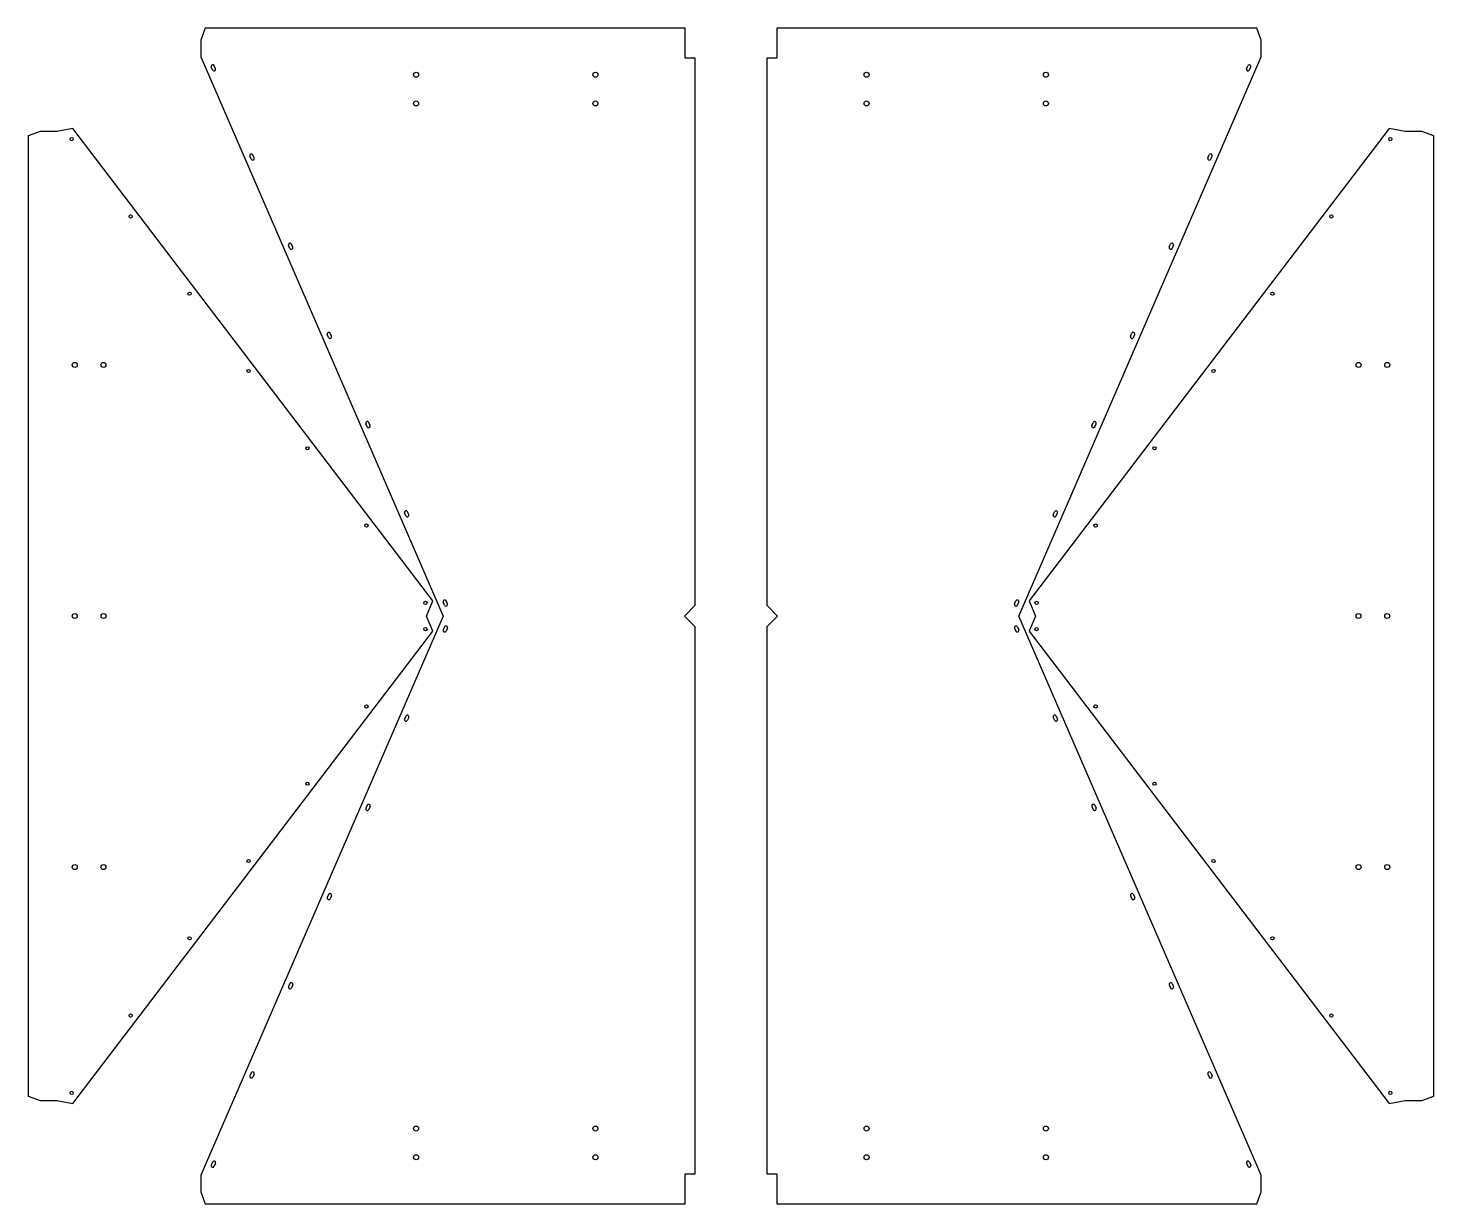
# Model space of a CAD drawing. Header units: millimetres. Extents: x -241 to 1719, y -819 to 819.
import ezdxf

# ---------------------------------------------------------------- set-up
doc = ezdxf.new("R2010")
doc.units = ezdxf.units.MM

msp = doc.modelspace()

# ---------------------------------------------------------------- linework, layer by layer
for p, q in [((6, 819.4269), (0, 802.4269)), ((675, 819.4269), (6, 819.4269)), ((675, 777.4269), (675, 819.4269)), ((803, 819.4269), (803, 777.4269)), ((1472, 819.4269), (803, 819.4269)), ((1478, 802.4269), (1472, 819.4269)), ((0, 802.4269), (0, 779.4269)), ((1478, 779.4269), (1478, 802.4269)), ((0, 779.4269), (337.7101, 0)), ((16.3816, 761.1122), (14.5925, 765.2413)), ((20.5107, 762.9012), (18.7216, 767.0303)), ((689, 777.4269), (675, 777.4269)), ((689, 15), (689, 777.4269)), ((803, 777.4269), (789, 777.4269)), ((789, 777.4269), (789, 15)), ((1140.2899, 0), (1478, 779.4269)), ((1457.4893, 762.9012), (1459.2784, 767.0303)), ((1461.6184, 761.1122), (1463.4075, 765.2413)), ((-223.7399, 675.4143), (-240.7399, 669.4143)), ((-240.7399, 669.4143), (-240.7399, -669.4143)), ((-200.7399, 675.4143), (-223.7399, 675.4143)), ((-178.5684, 679.3238), (-200.7399, 675.4143)), ((323.3271, 21.2755), (-178.5684, 679.3238)), ((1656.5684, 679.3238), (1154.6729, 21.2755)), ((1678.7399, 675.4143), (1656.5684, 679.3238)), ((1701.7399, 675.4143), (1678.7399, 675.4143)), ((1718.7399, 669.4143), (1701.7399, 675.4143)), ((1718.7399, -669.4143), (1718.7399, 669.4143)), ((70.2518, 636.781), (68.4628, 640.91)), ((74.3809, 638.57), (72.5918, 642.6991)), ((1403.6191, 638.57), (1405.4082, 642.6991)), ((1407.7482, 636.781), (1409.5372, 640.91)), ((124.122, 512.4498), (122.333, 516.5788)), ((128.2511, 514.2388), (126.4621, 518.3679)), ((1349.7489, 514.2388), (1351.5379, 518.3679)), ((1353.878, 512.4498), (1355.667, 516.5788)), ((177.9923, 388.1186), (176.2032, 392.2476)), ((182.1213, 389.9076), (180.3323, 394.0367)), ((1295.8787, 389.9076), (1297.6677, 394.0367)), ((1300.0077, 388.1186), (1301.7968, 392.2476)), ((231.8625, 263.7873), (230.0734, 267.9164)), ((235.9916, 265.5764), (234.2025, 269.7055)), ((1242.0084, 265.5764), (1243.7975, 269.7055)), ((1246.1375, 263.7873), (1247.9266, 267.9164)), ((285.7327, 139.4561), (283.9437, 143.5852)), ((289.8618, 141.2452), (288.0727, 145.3743)), ((1188.1382, 141.2452), (1189.9273, 145.3743)), ((1192.2673, 139.4561), (1194.0563, 143.5852)), ((314.4007, 0), (323.3271, 21.2755)), ((343.732, 16.914), (341.943, 21.0431)), ((1134.268, 16.914), (1136.057, 21.0431)), ((1154.6729, 21.2755), (1163.5993, 0)), ((337.7101, 0), (0, -779.4269)), ((323.3271, -21.2755), (314.4007, 0)), ((339.6029, 15.1249), (337.8139, 19.254)), ((674, 0), (689, 15)), ((689, -15), (674, 0)), ((789, 15), (804, 0)), ((804, 0), (789, -15)), ((1138.3971, 15.1249), (1140.1861, 19.254)), ((1478, -779.4269), (1140.2899, 0)), ((1163.5993, 0), (1154.6729, -21.2755)), ((339.6029, -15.1249), (337.8139, -19.254)), ((343.732, -16.914), (341.943, -21.0431)), ((689, -777.4269), (689, -15)), ((789, -15), (789, -777.4269)), ((1134.268, -16.914), (1136.057, -21.0431)), ((1138.3971, -15.1249), (1140.1861, -19.254)), ((-178.5684, -679.3238), (323.3271, -21.2755)), ((1154.6729, -21.2755), (1656.5684, -679.3238)), ((285.7327, -139.4561), (283.9437, -143.5852)), ((289.8618, -141.2452), (288.0727, -145.3743)), ((1188.1382, -141.2452), (1189.9273, -145.3743)), ((1192.2673, -139.4561), (1194.0563, -143.5852)), ((231.8625, -263.7873), (230.0734, -267.9164)), ((235.9916, -265.5764), (234.2025, -269.7055)), ((1242.0084, -265.5764), (1243.7975, -269.7055)), ((1246.1375, -263.7873), (1247.9266, -267.9164)), ((177.9923, -388.1186), (176.2032, -392.2476)), ((182.1213, -389.9076), (180.3323, -394.0367)), ((1295.8787, -389.9076), (1297.6677, -394.0367)), ((1300.0077, -388.1186), (1301.7968, -392.2476)), ((124.122, -512.4498), (122.333, -516.5788)), ((128.2511, -514.2388), (126.4621, -518.3679)), ((1349.7489, -514.2388), (1351.5379, -518.3679)), ((1353.878, -512.4498), (1355.667, -516.5788)), ((70.2518, -636.781), (68.4628, -640.91)), ((74.3809, -638.57), (72.5918, -642.6991)), ((1403.6191, -638.57), (1405.4082, -642.6991)), ((1407.7482, -636.781), (1409.5372, -640.91)), ((-240.7399, -669.4143), (-223.7399, -675.4143)), ((-223.7399, -675.4143), (-200.7399, -675.4143)), ((-200.7399, -675.4143), (-178.5684, -679.3238)), ((1656.5684, -679.3238), (1678.7399, -675.4143)), ((1678.7399, -675.4143), (1701.7399, -675.4143)), ((1701.7399, -675.4143), (1718.7399, -669.4143)), ((16.3816, -761.1122), (14.5925, -765.2413)), ((20.5107, -762.9012), (18.7216, -767.0303)), ((1457.4893, -762.9012), (1459.2784, -767.0303)), ((1461.6184, -761.1122), (1463.4075, -765.2413)), ((0, -779.4269), (0, -802.4269)), ((675, -819.4269), (675, -777.4269)), ((675, -777.4269), (689, -777.4269)), ((789, -777.4269), (803, -777.4269)), ((803, -777.4269), (803, -819.4269)), ((1478, -802.4269), (1478, -779.4269)), ((0, -802.4269), (6, -819.4269)), ((1472, -819.4269), (1478, -802.4269)), ((6, -819.4269), (675, -819.4269)), ((803, -819.4269), (1472, -819.4269))]:
    msp.add_line(p, q)
for centre, radius in [((300, 754.4269), 3.5), ((550, 754.4269), 3.5), ((928, 754.4269), 3.5), ((1178, 754.4269), 3.5), ((300, 714.4269), 3.5), ((550, 714.4269), 3.5), ((928, 714.4269), 3.5), ((1178, 714.4269), 3.5), ((-180.0122, 664.7272), 2.25), ((1658.0122, 664.7272), 2.25), ((-97.8389, 556.9877), 2.25), ((1575.8389, 556.9877), 2.25), ((-15.6656, 449.2481), 2.25), ((1493.6656, 449.2481), 2.25), ((-175.7399, 350), 3.5), ((-135.7399, 350), 3.5), ((1613.7399, 350), 3.5), ((1653.7399, 350), 3.5), ((66.5076, 341.5086), 2.25), ((1411.4924, 341.5086), 2.25), ((148.6809, 233.7691), 2.25), ((1329.3191, 233.7691), 2.25), ((230.8542, 126.0296), 2.25), ((1247.1458, 126.0296), 2.25), ((313.0274, 18.2901), 2.25), ((1164.9726, 18.2901), 2.25), ((-175.7399, 0), 3.5), ((-135.7399, 0), 3.5), ((1613.7399, 0), 3.5), ((1653.7399, 0), 3.5), ((313.0274, -18.2901), 2.25), ((1164.9726, -18.2901), 2.25), ((230.8542, -126.0296), 2.25), ((1247.1458, -126.0296), 2.25), ((148.6809, -233.7691), 2.25), ((1329.3191, -233.7691), 2.25), ((-175.7399, -350), 3.5), ((-135.7399, -350), 3.5), ((66.5076, -341.5086), 2.25), ((1411.4924, -341.5086), 2.25), ((1613.7399, -350), 3.5), ((1653.7399, -350), 3.5), ((-15.6656, -449.2481), 2.25), ((1493.6656, -449.2481), 2.25), ((-97.8389, -556.9877), 2.25), ((1575.8389, -556.9877), 2.25), ((-180.0122, -664.7272), 2.25), ((1658.0122, -664.7272), 2.25), ((300, -714.4269), 3.5), ((550, -714.4269), 3.5), ((928, -714.4269), 3.5), ((1178, -714.4269), 3.5), ((300, -754.4269), 3.5), ((550, -754.4269), 3.5), ((928, -754.4269), 3.5), ((1178, -754.4269), 3.5)]:
    msp.add_circle(centre, radius)
for centre, start, end in [((16.6571, 766.1358), 23.4261, 203.4261), ((1461.3429, 766.1358), 336.5739, 156.5739), ((18.4461, 762.0067), 203.4261, 23.4261), ((1459.5539, 762.0067), 156.5739, 336.5739), ((70.5273, 641.8046), 23.4261, 203.4261), ((72.3164, 637.6755), 203.4261, 23.4261), ((1405.6836, 637.6755), 156.5739, 336.5739), ((1407.4727, 641.8046), 336.5739, 156.5739), ((124.3975, 517.4734), 23.4261, 203.4261), ((126.1866, 513.3443), 203.4261, 23.4261), ((1351.8134, 513.3443), 156.5739, 336.5739), ((1353.6025, 517.4734), 336.5739, 156.5739), ((178.2678, 393.1422), 23.4261, 203.4261), ((1299.7322, 393.1422), 336.5739, 156.5739), ((180.0568, 389.0131), 203.4261, 23.4261), ((1297.9432, 389.0131), 156.5739, 336.5739), ((232.138, 268.8109), 23.4261, 203.4261), ((233.927, 264.6819), 203.4261, 23.4261), ((1244.073, 264.6819), 156.5739, 336.5739), ((1245.862, 268.8109), 336.5739, 156.5739), ((286.0082, 144.4797), 23.4261, 203.4261), ((287.7973, 140.3507), 203.4261, 23.4261), ((1190.2027, 140.3507), 156.5739, 336.5739), ((1191.9918, 144.4797), 336.5739, 156.5739), ((339.8784, 20.1485), 23.4261, 203.4261), ((1138.1216, 20.1485), 336.5739, 156.5739), ((341.6675, 16.0195), 203.4261, 23.4261), ((1136.3325, 16.0195), 156.5739, 336.5739), ((339.8784, -20.1485), 156.5739, 336.5739), ((341.6675, -16.0195), 336.5739, 156.5739), ((1136.3325, -16.0195), 23.4261, 203.4261), ((1138.1216, -20.1485), 203.4261, 23.4261), ((286.0082, -144.4797), 156.5739, 336.5739), ((287.7973, -140.3507), 336.5739, 156.5739), ((1190.2027, -140.3507), 23.4261, 203.4261), ((1191.9918, -144.4797), 203.4261, 23.4261), ((232.138, -268.8109), 156.5739, 336.5739), ((233.927, -264.6819), 336.5739, 156.5739), ((1244.073, -264.6819), 23.4261, 203.4261), ((1245.862, -268.8109), 203.4261, 23.4261), ((180.0568, -389.0131), 336.5739, 156.5739), ((1297.9432, -389.0131), 23.4261, 203.4261), ((178.2678, -393.1422), 156.5739, 336.5739), ((1299.7322, -393.1422), 203.4261, 23.4261), ((124.3975, -517.4734), 156.5739, 336.5739), ((126.1866, -513.3443), 336.5739, 156.5739), ((1351.8134, -513.3443), 23.4261, 203.4261), ((1353.6025, -517.4734), 203.4261, 23.4261), ((70.5273, -641.8046), 156.5739, 336.5739), ((72.3164, -637.6755), 336.5739, 156.5739), ((1405.6836, -637.6755), 23.4261, 203.4261), ((1407.4727, -641.8046), 203.4261, 23.4261), ((18.4461, -762.0067), 336.5739, 156.5739), ((1459.5539, -762.0067), 23.4261, 203.4261), ((16.6571, -766.1358), 156.5739, 336.5739), ((1461.3429, -766.1358), 203.4261, 23.4261)]:
    msp.add_arc(centre, 2.25, start, end)

doc.saveas('drawing.dxf')
